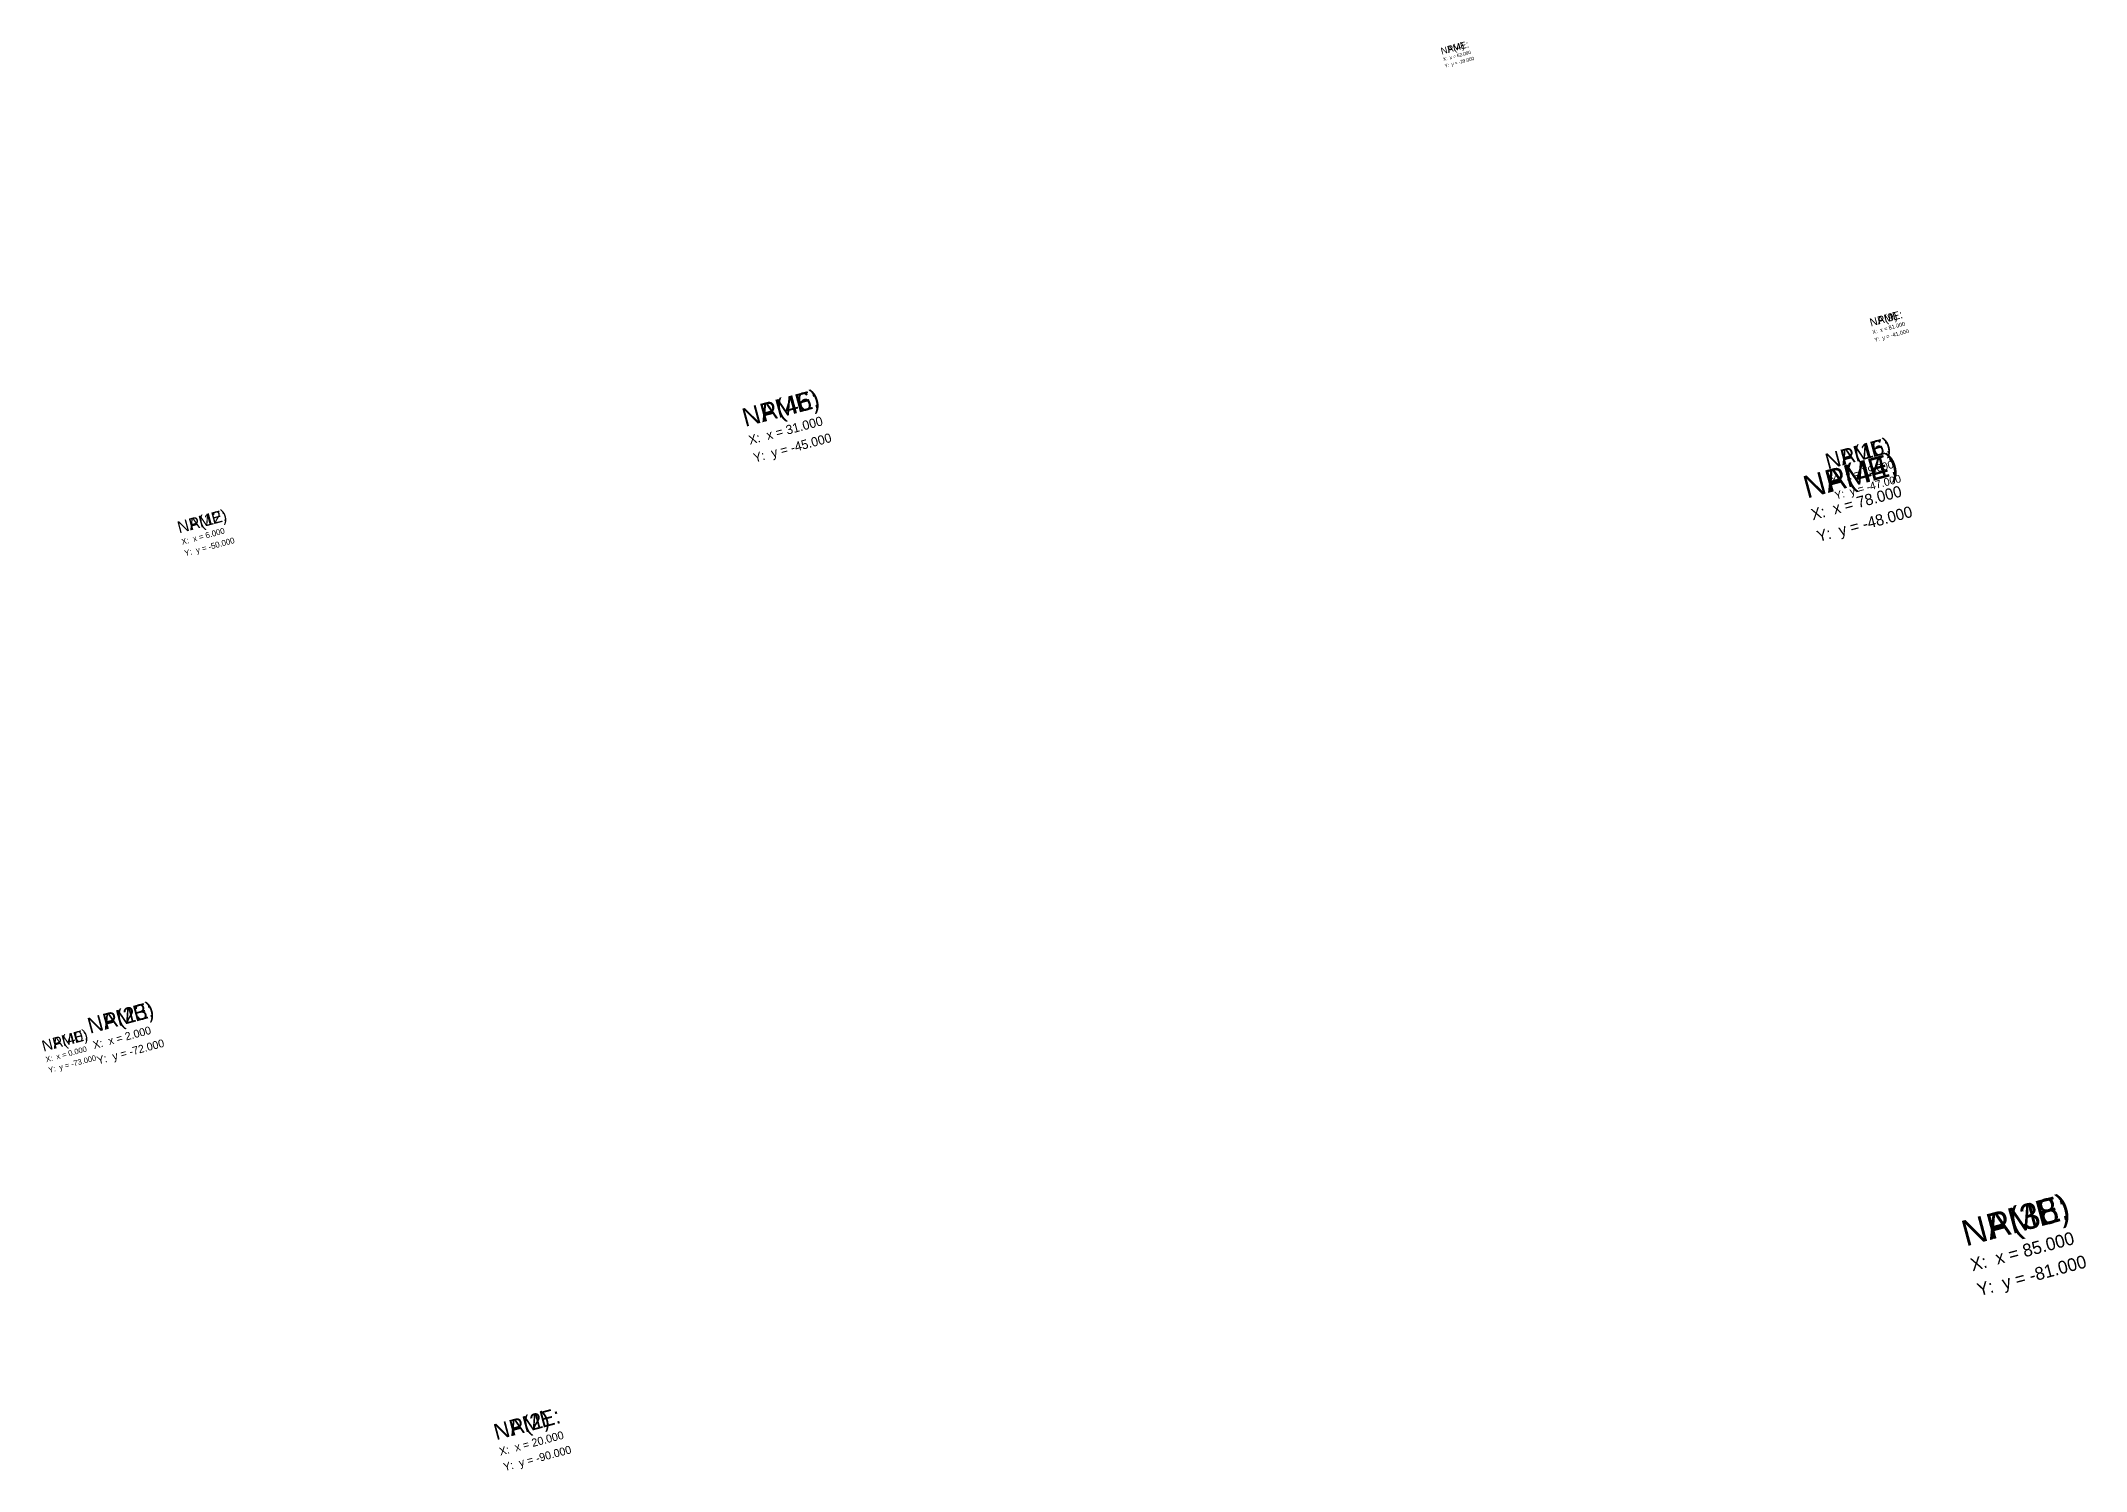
# Model space of a CAD drawing. Header units: metres. Extents: x -99 to 99, y -99 to 97.
# Drawn here: x 0 to 90.6, y -92.1 to -28.7 of the extents above; entities that cross this region are included whole.
import ezdxf

# ---------------------------------------------------------------- set-up
doc = ezdxf.new("R2010")
doc.units = ezdxf.units.M

# ---------------------------------------------------------------- blocks, each defined once
blk = doc.blocks.new('FLAG')
at = {"color": 3}
blk.add_text('NAME:', height=0.5, dxfattribs=at).set_placement((0, -0.5))
at = {"color": 4}
for s, p in [('X:', (0, -1)), ('Y:', (0, -1.5))]:
    blk.add_text(s, height=0.25, dxfattribs=at).set_placement(p)
at = {"color": 3}
blk.add_attdef('NAME', (0.5, -0.5), '', height=0.5, dxfattribs=at)
at = {"color": 4}
for tag, p in [('XPOS', (0.5, -1)), ('YPOS', (0.5, -1.5))]:
    blk.add_attdef(tag, p, '', height=0.25, dxfattribs=at)

msp = doc.modelspace()

# ---------------------------------------------------------------- block references
at = {"rotation": 15}
for p, xscale, yscale, zscale, values in [((62, -29), 0.5973758867134658, 0.5973758867134658, 0.5973758867134658, {'NAME': 'P(4)', 'XPOS': 'x = 62.000', 'YPOS': 'y = -29.000'}), ((81, -41), 0.7015868432091896, 0.7015868432091896, 0.7015868432091896, {'NAME': 'P(9)', 'XPOS': 'x = 81.000', 'YPOS': 'y = -41.000'}), ((31, -45), 1.6318560201165635, 1.6318560201165635, 1.6318560201165635, {'NAME': 'P(46)', 'XPOS': 'x = 31.000', 'YPOS': 'y = -45.000'}), ((78, -48), 1.9915683780198166, 1.9915683780198166, 1.9915683780198166, {'NAME': 'P(44)', 'XPOS': 'x = 78.000', 'YPOS': 'y = -48.000'}), ((79, -47), 1.3845544245872738, 1.3845544245872738, 1.3845544245872738, {'NAME': 'P(16)', 'XPOS': 'x = 79.000', 'YPOS': 'y = -47.000'}), ((6, -50), 1.046807321100651, 1.046807321100651, 1.046807321100651, {'NAME': 'P(12)', 'XPOS': 'x = 6.000', 'YPOS': 'y = -50.000'}), ((2, -72), 1.4033936914533556, 1.4033936914533556, 1.4033936914533556, {'NAME': 'P(23)', 'XPOS': 'x = 2.000', 'YPOS': 'y = -72.000'}), ((0, -73), 0.9724399699309374, 0.9724399699309374, 0.9724399699309374, {'NAME': 'P(40)', 'XPOS': 'x = 0.000', 'YPOS': 'y = -73.000'}), ((85, -81), 2.2798784004823602, 2.2798784004823602, 2.2798784004823602, {'NAME': 'P(38)', 'XPOS': 'x = 85.000', 'YPOS': 'y = -81.000'}), ((20, -90), 1.418314698795643, 1.418314698795643, 1.418314698795643, {'NAME': 'P(2)', 'XPOS': 'x = 20.000', 'YPOS': 'y = -90.000'})]:
    msp.add_blockref('FLAG', p, dxfattribs=dict(at, xscale=xscale, yscale=yscale, zscale=zscale)).add_auto_attribs(values)

doc.saveas('drawing.dxf')
